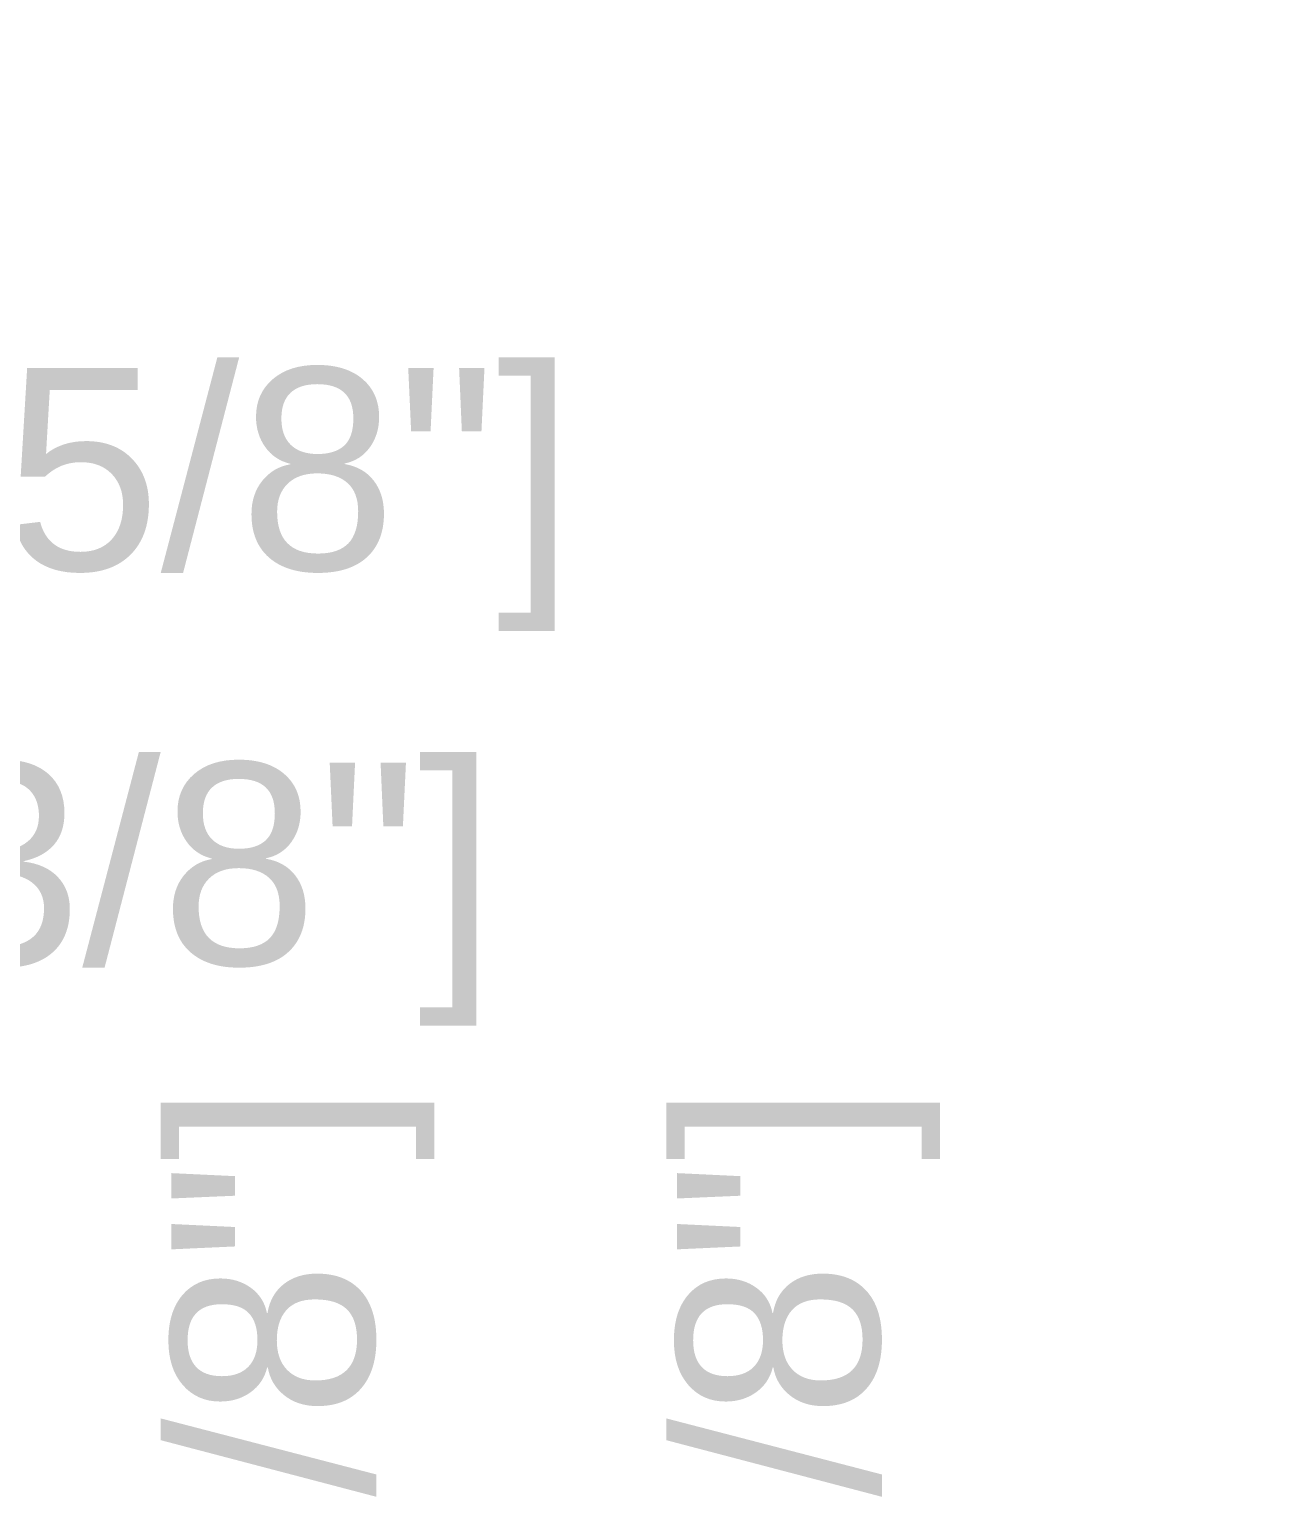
# Model space of a CAD drawing. Header units: millimetres. Extents: x 620 to 19791, y 2539 to 6969.
# Drawn here: x 6179.4 to 6426.6, y 3802.7 to 4092.7 of the extents above; entities that cross this region are included whole.
import ezdxf

# ---------------------------------------------------------------- set-up
doc = ezdxf.new("R2010")
doc.units = ezdxf.units.MM
doc.styles.get("Standard").update_dxf_attribs({"font": 'arial.ttf'})
doc.dimstyles.new('缩小5倍', dxfattribs={"dimtxt": 40, "dimasz": 20, "dimexe": 1, "dimexo": 0.2, "dimgap": 0, "dimtad": 1, "dimtoh": 1, "dimdec": 1, "dimzin": 9, "dimdsep": 46, "dimtxsty": 'Standard', "dimblk": '_FILLED', "dimcen": 0.2, "dimclrd": 256, "dimclre": 256, "dimclrt": 256, "dimadec": 1, "dimazin": 2, "dimtfac": 1, "dimtdec": 1, "dimtofl": 0, "dimtmove": 0, "dimatfit": 3, "dimldrblk": '_FILLED', "dimfxl": 1, "dimtolj": 1, "dimtzin": 0, "dimarcsym": 0})

# ---------------------------------------------------------------- blocks, each defined once
blk = doc.blocks.new('_FILLED')
at = {"color": 0, "linetype": 'ByBlock'}
blk.add_solid([(0, 0), (-1, 0.15), (-1, -0.15)], dxfattribs=at)
blk = doc.blocks.new('*D185')
at = {"lineweight": -2, "transparency": 16777216}
for p, q in [((6157.56, 3798.2), (6260.42, 3798.2)), ((6259.42, 3778.2), (6259.42, 3535.7)), ((6157.56, 3515.7), (6260.42, 3515.7))]:
    blk.add_line(p, q, dxfattribs=at)
at = {"layer": 'Defpoints', "color": 0, "transparency": 16777216}
for p in [(6157.36, 3798.2), (6157.36, 3515.7), (6259.42, 3515.7)]:
    blk.add_point(p, dxfattribs=at)
at = {"lineweight": -2, "transparency": 16777216, "xscale": 20, "yscale": 20, "zscale": 20}
for p, rotation in [((6259.42, 3798.2), 90), ((6259.42, 3515.7), 270)]:
    blk.add_blockref('_FILLED', p, dxfattribs=dict(at, rotation=rotation))
at = {"transparency": 16777216, "insert": (6233.53, 3656.95), "char_height": 40, "attachment_point": 5, "rotation": 90}
blk.add_mtext('\\A1;282.5mm [11 1/8"]', dxfattribs=at)
blk = doc.blocks.new('*D186')
at = {"lineweight": -2, "transparency": 16777216}
for p, q in [((6040.36, 3798.4), (6040.36, 3974.8)), ((6137.36, 3973.8), (6060.36, 3973.8)), ((6157.36, 3798.4), (6157.36, 3974.8))]:
    blk.add_line(p, q, dxfattribs=at)
at = {"layer": 'Defpoints', "color": 0, "transparency": 16777216}
for p in [(6040.36, 3973.8), (6040.36, 3798.2), (6157.36, 3798.2)]:
    blk.add_point(p, dxfattribs=at)
at = {"lineweight": -2, "transparency": 16777216, "xscale": 20, "yscale": 20, "zscale": 20, "rotation": 180}
blk.add_blockref('_FILLED', (6040.36, 3973.8), dxfattribs=at)
at = {"lineweight": -2, "transparency": 16777216, "xscale": 20, "yscale": 20, "zscale": 20}
blk.add_blockref('_FILLED', (6157.36, 3973.8), dxfattribs=at)
at = {"transparency": 16777216, "insert": (6098.86, 3999.69), "char_height": 40, "attachment_point": 5}
blk.add_mtext('\\A1;117mm [4 5/8"]', dxfattribs=at)
blk = doc.blocks.new('*D188')
at = {"lineweight": -2, "transparency": 16777216}
for p, q in [((6056.36, 3804.4), (6056.36, 3896.68)), ((6076.36, 3895.68), (6121.36, 3895.68)), ((6141.36, 3804.4), (6141.36, 3896.68))]:
    blk.add_line(p, q, dxfattribs=at)
at = {"layer": 'Defpoints', "color": 0, "transparency": 16777216}
for p in [(6141.36, 3895.68), (6056.36, 3804.2), (6141.36, 3804.2)]:
    blk.add_point(p, dxfattribs=at)
at = {"lineweight": -2, "transparency": 16777216, "xscale": 20, "yscale": 20, "zscale": 20, "rotation": 180}
blk.add_blockref('_FILLED', (6056.36, 3895.68), dxfattribs=at)
at = {"lineweight": -2, "transparency": 16777216, "xscale": 20, "yscale": 20, "zscale": 20}
blk.add_blockref('_FILLED', (6141.36, 3895.68), dxfattribs=at)
at = {"transparency": 16777216, "insert": (6098.86, 3921.57), "char_height": 40, "attachment_point": 5}
blk.add_mtext('\\A1;85mm [3 3/8"]', dxfattribs=at)
blk = doc.blocks.new('*D189')
at = {"lineweight": -2, "transparency": 16777216}
for p, q in [((6144.56, 3800.7), (6360.46, 3800.7)), ((6359.46, 3533.2), (6359.46, 3780.7)), ((6144.56, 3513.2), (6360.46, 3513.2))]:
    blk.add_line(p, q, dxfattribs=at)
at = {"layer": 'Defpoints', "color": 0, "transparency": 16777216}
for p in [(6144.36, 3800.7), (6359.46, 3800.7), (6144.36, 3513.2)]:
    blk.add_point(p, dxfattribs=at)
at = {"lineweight": -2, "transparency": 16777216, "xscale": 20, "yscale": 20, "zscale": 20}
for p, rotation in [((6359.46, 3800.7), 90), ((6359.46, 3513.2), 270)]:
    blk.add_blockref('_FILLED', p, dxfattribs=dict(at, rotation=rotation))
at = {"transparency": 16777216, "insert": (6333.57, 3656.95), "char_height": 40, "attachment_point": 5, "rotation": 90}
blk.add_mtext('\\A1;287.5mm [11 3/8"]', dxfattribs=at)

msp = doc.modelspace()

# ---------------------------------------------------------------- dimensions: what is measured, and where the dimension line sits
dim = msp.add_linear_dim(base=(6040.35752, 3973.79657), p1=(6157.35752, 3798.20281), p2=(6040.35752, 3798.20281), dimstyle='缩小5倍', override={"dimpost": 'mm'})
dim.commit()
dim.dimension.update_dxf_attribs({"geometry": '*D186', "text_midpoint": (6098.85752, 3973.79657), "dimtype": 160})
at = {"color": 1}
dim = msp.add_linear_dim(base=(6141.35752, 3895.67811), p1=(6056.35752, 3804.20281), p2=(6141.35752, 3804.20281), dimstyle='缩小5倍', override={"dimpost": 'mm'}, dxfattribs=at)
dim.commit()
dim.dimension.update_dxf_attribs({"geometry": '*D188', "text_midpoint": (6098.85752, 3895.67811), "dimtype": 160})
dim = msp.add_linear_dim(base=(6259.41989, 3515.70281), p1=(6157.35752, 3798.20281), p2=(6157.35752, 3515.70281), angle=90, dimstyle='缩小5倍', override={"dimpost": 'mm'})
dim.commit()
dim.dimension.update_dxf_attribs({"geometry": '*D185', "text_midpoint": (6259.41989, 3656.95281), "dimtype": 160})
dim = msp.add_linear_dim(base=(6359.45972, 3800.70281), p1=(6144.35752, 3513.20281), p2=(6144.35752, 3800.70281), angle=90, dimstyle='缩小5倍', override={"dimpost": 'mm'}, dxfattribs=at)
dim.commit()
dim.dimension.update_dxf_attribs({"geometry": '*D189', "text_midpoint": (6359.45972, 3656.95281), "dimtype": 160})

doc.saveas('drawing.dxf')
